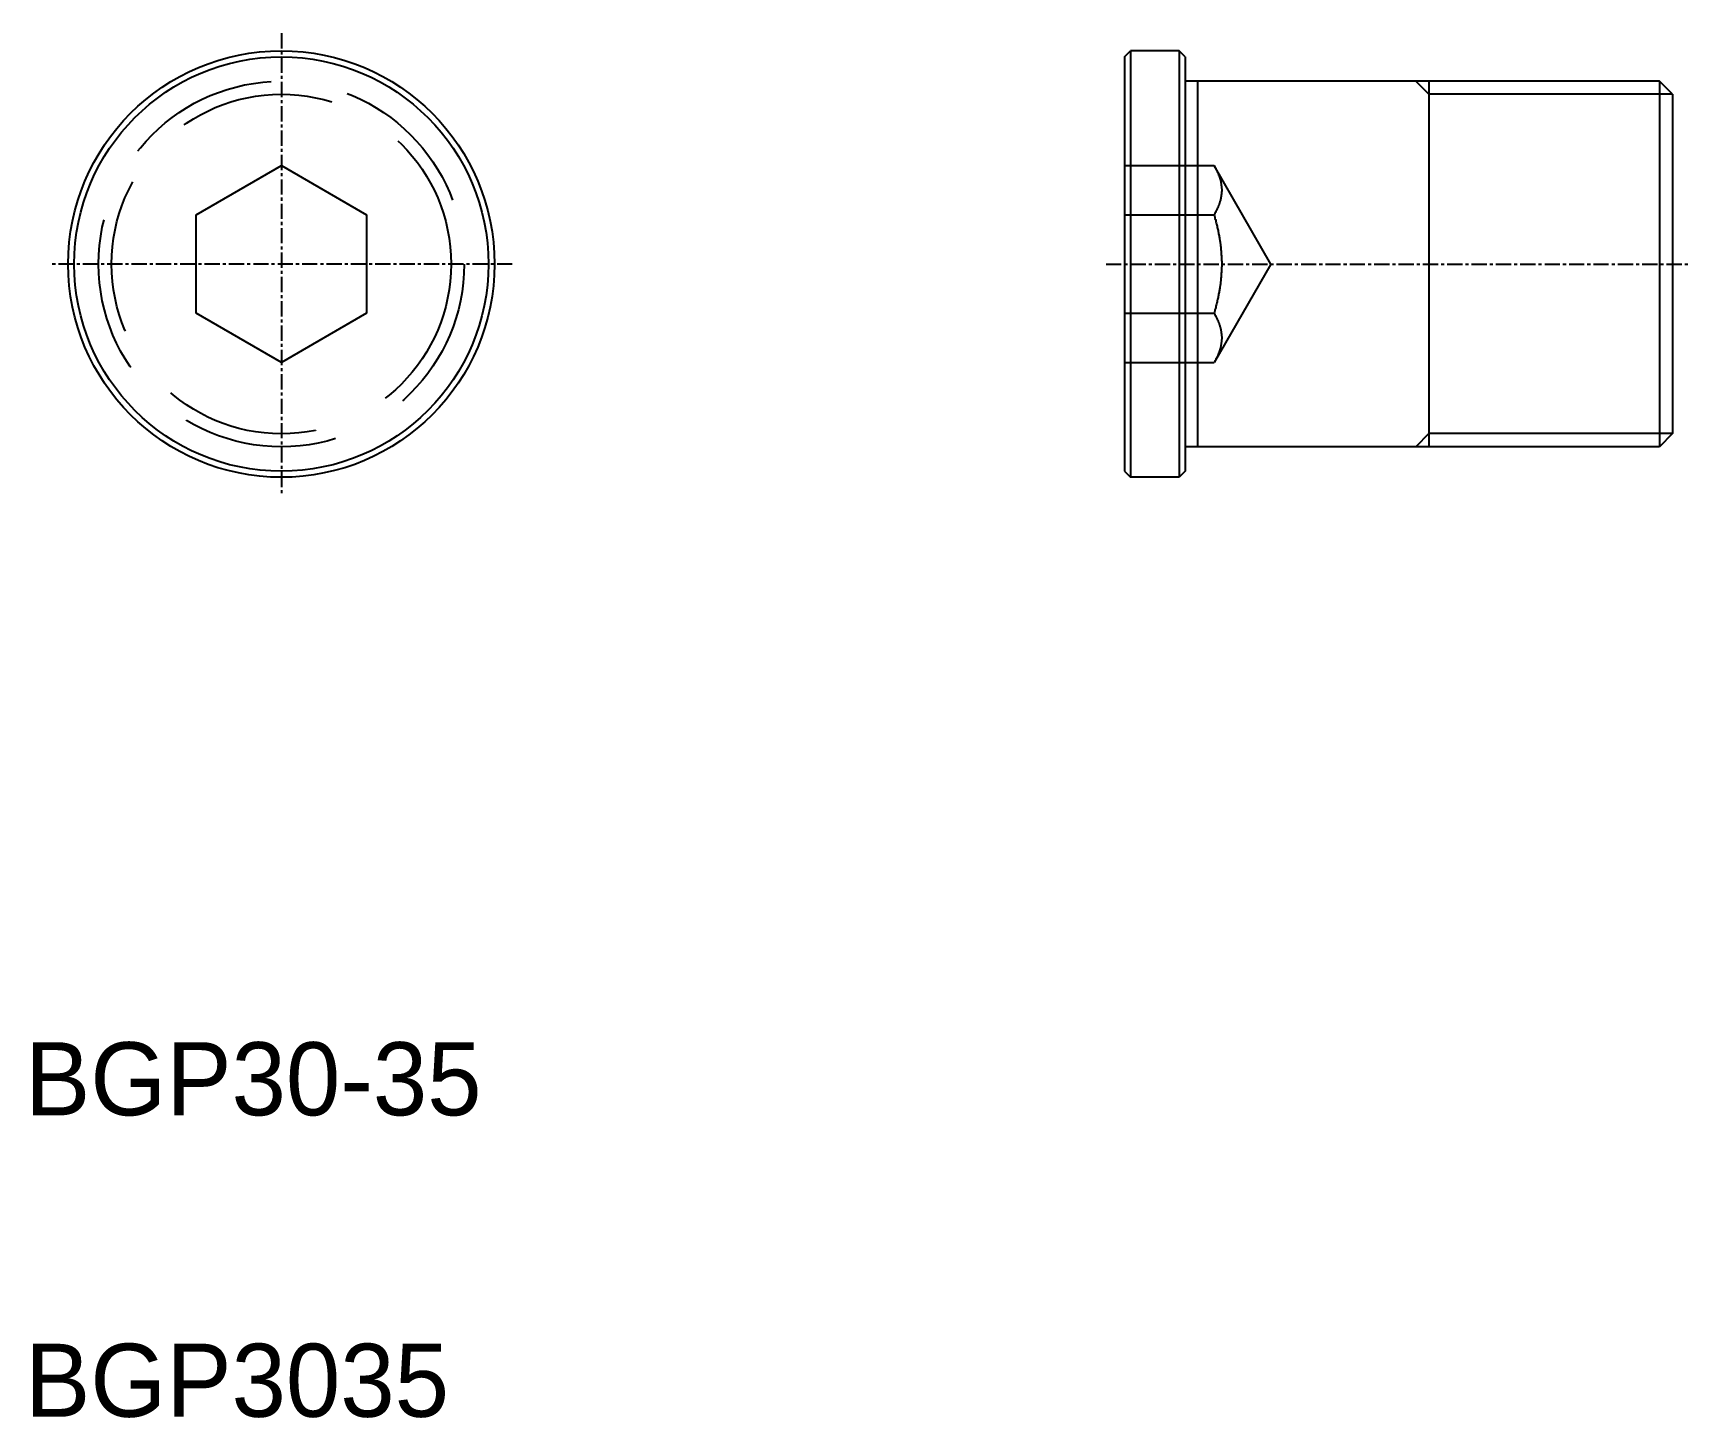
# Model space of a CAD drawing. Extents: x 159 to 295, y 41 to 154.
import ezdxf

# ---------------------------------------------------------------- set-up
doc = ezdxf.new("R2010")
doc.units = 0
doc.linetypes.add('CENTER', pattern=[2, 1.25, -0.25, 0.25, -0.25])
doc.linetypes.add('DASHED', pattern=[19.05, 12.7, -6.35])
doc.layers.get('0').update_dxf_attribs({"linetype": 'CONTINUOUS'})
doc.layers.add('CENTER', color=1, linetype='CENTER')

msp = doc.modelspace()

# ---------------------------------------------------------------- linework, layer by layer
for p, q in [((248.88, 152.4), (249.38, 152.9)), ((248.88, 152.4), (248.88, 118.4)), ((249.38, 152.9), (249.38, 117.9)), ((253.38, 152.9), (249.38, 152.9)), ((253.38, 152.9), (253.38, 117.9)), ((253.88, 152.4), (253.38, 152.9)), ((253.88, 152.4), (253.88, 118.4)), ((292.8, 150.4), (253.88, 150.4)), ((254.88, 150.4), (254.88, 120.4)), ((273.88, 150.4), (273.88, 120.4)), ((292.8, 150.4), (292.8, 120.4)), ((293.88, 149.33), (292.8, 150.4)), ((293.88, 149.33), (293.88, 121.48)), ((172.69, 139.44), (179.69, 143.48)), ((179.69, 143.48), (186.69, 139.44)), ((172.69, 131.36), (172.69, 139.44)), ((186.69, 139.44), (186.69, 131.36)), ((179.69, 127.32), (172.69, 131.36)), ((186.69, 131.36), (179.69, 127.32)), ((293.88, 121.48), (292.8, 120.4)), ((292.8, 120.4), (253.88, 120.4)), ((248.88, 118.4), (249.38, 117.9)), ((253.88, 118.4), (253.38, 117.9)), ((253.38, 117.9), (249.38, 117.9))]:
    msp.add_line(p, q)
at = {"color": 3}
for p, q in [((273.88, 149.33), (272.8, 150.4)), ((293.88, 149.33), (273.88, 149.33)), ((273.88, 121.48), (272.8, 120.4)), ((293.88, 121.48), (273.88, 121.48))]:
    msp.add_line(p, q, dxfattribs=at)
at = {"color": 3, "linetype": 'DASHED'}
for p, q in [((248.88, 143.48), (256.24, 143.48)), ((260.91, 135.4), (256.24, 143.48)), ((248.88, 139.44), (256.24, 139.44)), ((260.91, 135.4), (256.24, 127.32)), ((248.88, 131.36), (256.24, 131.36)), ((248.88, 127.32), (256.24, 127.32))]:
    msp.add_line(p, q, dxfattribs=at)
at = {"color": 3}
for points in [[(256.24, 143.48, 0), (256.27, 143.44, 0), (256.3, 143.39, 0), (256.32, 143.34, 0), (256.35, 143.29, 0), (256.38, 143.24, 0), (256.4, 143.2, 0), (256.42, 143.15, 0), (256.45, 143.11, 0), (256.47, 143.06, 0), (256.49, 143.01, 0), (256.51, 142.97, 0), (256.53, 142.92, 0), (256.55, 142.88, 0), (256.57, 142.84, 0), (256.59, 142.79, 0), (256.6, 142.75, 0), (256.62, 142.7, 0), (256.64, 142.66, 0), (256.65, 142.62, 0), (256.67, 142.58, 0), (256.68, 142.53, 0), (256.7, 142.49, 0), (256.71, 142.45, 0), (256.72, 142.41, 0), (256.74, 142.37, 0), (256.75, 142.33, 0), (256.76, 142.28, 0), (256.77, 142.24, 0), (256.78, 142.2, 0), (256.79, 142.16, 0), (256.8, 142.12, 0), (256.81, 142.08, 0), (256.81, 142.04, 0), (256.82, 142, 0), (256.83, 141.96, 0), (256.83, 141.92, 0), (256.84, 141.88, 0), (256.84, 141.84, 0), (256.85, 141.8, 0), (256.85, 141.76, 0), (256.86, 141.72, 0), (256.86, 141.68, 0), (256.86, 141.64, 0), (256.86, 141.6, 0), (256.87, 141.56, 0), (256.87, 141.52, 0), (256.87, 141.48, 0), (256.87, 141.44, 0), (256.87, 141.4, 0), (256.87, 141.37, 0), (256.86, 141.33, 0), (256.86, 141.29, 0), (256.86, 141.25, 0), (256.86, 141.21, 0), (256.85, 141.17, 0), (256.85, 141.13, 0), (256.84, 141.09, 0), (256.84, 141.05, 0), (256.83, 141.01, 0), (256.83, 140.97, 0), (256.82, 140.93, 0), (256.81, 140.89, 0), (256.81, 140.85, 0), (256.8, 140.81, 0), (256.79, 140.77, 0), (256.78, 140.73, 0), (256.77, 140.68, 0), (256.76, 140.64, 0), (256.75, 140.6, 0), (256.74, 140.56, 0), (256.72, 140.52, 0), (256.71, 140.48, 0), (256.7, 140.44, 0), (256.68, 140.39, 0), (256.67, 140.35, 0), (256.65, 140.31, 0), (256.64, 140.27, 0), (256.62, 140.22, 0), (256.6, 140.18, 0), (256.59, 140.14, 0), (256.57, 140.09, 0), (256.55, 140.05, 0), (256.53, 140, 0), (256.51, 139.96, 0), (256.49, 139.91, 0), (256.47, 139.87, 0), (256.45, 139.82, 0), (256.42, 139.78, 0), (256.4, 139.73, 0), (256.38, 139.68, 0), (256.35, 139.64, 0), (256.32, 139.59, 0), (256.3, 139.54, 0), (256.27, 139.49, 0), (256.24, 139.44, 0)], [(256.24, 139.44, 0), (256.27, 139.35, 0), (256.3, 139.25, 0), (256.32, 139.15, 0), (256.35, 139.06, 0), (256.38, 138.96, 0), (256.4, 138.87, 0), (256.42, 138.78, 0), (256.45, 138.68, 0), (256.47, 138.59, 0), (256.49, 138.5, 0), (256.51, 138.41, 0), (256.53, 138.32, 0), (256.55, 138.23, 0), (256.57, 138.15, 0), (256.59, 138.06, 0), (256.6, 137.97, 0), (256.62, 137.88, 0), (256.64, 137.8, 0), (256.65, 137.71, 0), (256.67, 137.63, 0), (256.68, 137.54, 0), (256.7, 137.46, 0), (256.71, 137.37, 0), (256.72, 137.29, 0), (256.74, 137.21, 0), (256.75, 137.13, 0), (256.76, 137.04, 0), (256.77, 136.96, 0), (256.78, 136.88, 0), (256.79, 136.8, 0), (256.8, 136.72, 0), (256.81, 136.64, 0), (256.81, 136.55, 0), (256.82, 136.47, 0), (256.83, 136.39, 0), (256.83, 136.31, 0), (256.84, 136.23, 0), (256.84, 136.15, 0), (256.85, 136.07, 0), (256.85, 136, 0), (256.86, 135.92, 0), (256.86, 135.84, 0), (256.86, 135.76, 0), (256.86, 135.68, 0), (256.87, 135.6, 0), (256.87, 135.52, 0), (256.87, 135.44, 0), (256.87, 135.36, 0), (256.87, 135.28, 0), (256.87, 135.2, 0), (256.86, 135.13, 0), (256.86, 135.05, 0), (256.86, 134.97, 0), (256.86, 134.89, 0), (256.85, 134.81, 0), (256.85, 134.73, 0), (256.84, 134.65, 0), (256.84, 134.57, 0), (256.83, 134.49, 0), (256.83, 134.41, 0), (256.82, 134.33, 0), (256.81, 134.25, 0), (256.81, 134.17, 0), (256.8, 134.09, 0), (256.79, 134.01, 0), (256.78, 133.92, 0), (256.77, 133.84, 0), (256.76, 133.76, 0), (256.75, 133.68, 0), (256.74, 133.6, 0), (256.72, 133.51, 0), (256.71, 133.43, 0), (256.7, 133.35, 0), (256.68, 133.26, 0), (256.67, 133.18, 0), (256.65, 133.09, 0), (256.64, 133.01, 0), (256.62, 132.92, 0), (256.6, 132.83, 0), (256.59, 132.75, 0), (256.57, 132.66, 0), (256.55, 132.57, 0), (256.53, 132.48, 0), (256.51, 132.39, 0), (256.49, 132.3, 0), (256.47, 132.21, 0), (256.45, 132.12, 0), (256.42, 132.03, 0), (256.4, 131.93, 0), (256.38, 131.84, 0), (256.35, 131.75, 0), (256.32, 131.65, 0), (256.3, 131.55, 0), (256.27, 131.46, 0), (256.24, 131.36, 0)], [(256.24, 131.36, 0), (256.27, 131.31, 0), (256.3, 131.26, 0), (256.32, 131.21, 0), (256.35, 131.17, 0), (256.38, 131.12, 0), (256.4, 131.07, 0), (256.42, 131.03, 0), (256.45, 130.98, 0), (256.47, 130.93, 0), (256.49, 130.89, 0), (256.51, 130.84, 0), (256.53, 130.8, 0), (256.55, 130.76, 0), (256.57, 130.71, 0), (256.59, 130.67, 0), (256.6, 130.62, 0), (256.62, 130.58, 0), (256.64, 130.54, 0), (256.65, 130.49, 0), (256.67, 130.45, 0), (256.68, 130.41, 0), (256.7, 130.37, 0), (256.71, 130.33, 0), (256.72, 130.28, 0), (256.74, 130.24, 0), (256.75, 130.2, 0), (256.76, 130.16, 0), (256.77, 130.12, 0), (256.78, 130.08, 0), (256.79, 130.04, 0), (256.8, 130, 0), (256.81, 129.96, 0), (256.81, 129.92, 0), (256.82, 129.88, 0), (256.83, 129.84, 0), (256.83, 129.8, 0), (256.84, 129.76, 0), (256.84, 129.72, 0), (256.85, 129.68, 0), (256.85, 129.64, 0), (256.86, 129.6, 0), (256.86, 129.56, 0), (256.86, 129.52, 0), (256.86, 129.48, 0), (256.87, 129.44, 0), (256.87, 129.4, 0), (256.87, 129.36, 0), (256.87, 129.32, 0), (256.87, 129.28, 0), (256.87, 129.24, 0), (256.86, 129.2, 0), (256.86, 129.16, 0), (256.86, 129.12, 0), (256.86, 129.08, 0), (256.85, 129.04, 0), (256.85, 129, 0), (256.84, 128.96, 0), (256.84, 128.92, 0), (256.83, 128.88, 0), (256.83, 128.84, 0), (256.82, 128.8, 0), (256.81, 128.76, 0), (256.81, 128.72, 0), (256.8, 128.68, 0), (256.79, 128.64, 0), (256.78, 128.6, 0), (256.77, 128.56, 0), (256.76, 128.52, 0), (256.75, 128.48, 0), (256.74, 128.44, 0), (256.72, 128.39, 0), (256.71, 128.35, 0), (256.7, 128.31, 0), (256.68, 128.27, 0), (256.67, 128.23, 0), (256.65, 128.18, 0), (256.64, 128.14, 0), (256.62, 128.1, 0), (256.6, 128.06, 0), (256.59, 128.01, 0), (256.57, 127.97, 0), (256.55, 127.92, 0), (256.53, 127.88, 0), (256.51, 127.83, 0), (256.49, 127.79, 0), (256.47, 127.74, 0), (256.45, 127.7, 0), (256.42, 127.65, 0), (256.4, 127.61, 0), (256.38, 127.56, 0), (256.35, 127.51, 0), (256.32, 127.46, 0), (256.3, 127.42, 0), (256.27, 127.37, 0), (256.24, 127.32, 0)]]:
    msp.add_polyline3d(points, dxfattribs=at)
for radius in [17.5, 17]:
    msp.add_circle((179.69, 135.4), radius)
at = {"color": 3, "linetype": 'DASHED'}
for radius in [15, 13.93]:
    msp.add_circle((179.69, 135.4), radius, dxfattribs=at)
at = {"layer": 'CENTER', "color": 1, "linetype": 'CENTER'}
for p, q in [((179.69, 154.35), (179.69, 116.46)), ((198.64, 135.4), (160.75, 135.4)), ((247.38, 135.4), (295.38, 135.4))]:
    msp.add_line(p, q, dxfattribs=at)

# ---------------------------------------------------------------- texts
for s, p in [('BGP30-35', (158.66, 65.54)), ('BGP3035', (158.66, 40.8))]:
    msp.add_text(s, height=6).set_placement(p)

doc.saveas('drawing.dxf')
